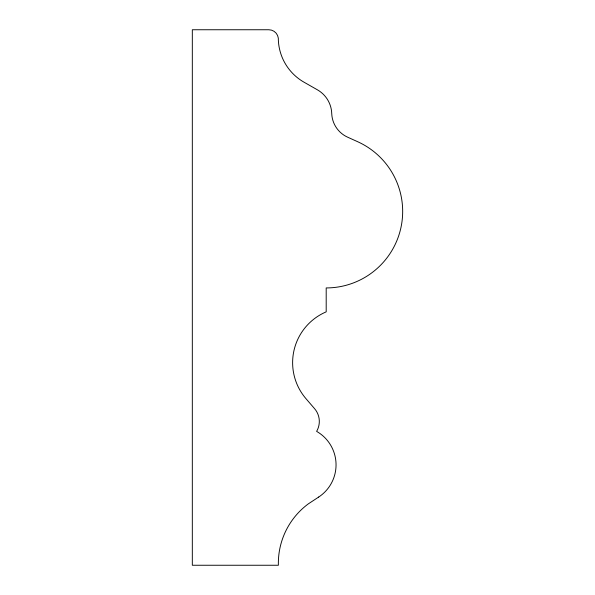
<?xml version="1.0" encoding="UTF-8"?>
<svg xmlns="http://www.w3.org/2000/svg" width="595" height="595" viewBox="0 0 595 595"><rect width="100%" height="100%" fill="white"/><g stroke="black" fill="none" stroke-linecap="round" stroke-linejoin="round"><path stroke-width="0.89" d="M318.689 497.048L308.351 503.846A73.936 73.936 0 0 0 278.378 565.25L192.319 565.25L192.319 29.75L268.814 29.75A9.565 9.565 0 0 1 278.304 38.117A50.962 50.962 0 0 0 304.03 82.199L317.447 89.845A28.352 28.352 0 0 1 331.742 113.757A27.013 27.013 0 0 0 347.629 137.185L357.647 141.707A76.502 76.502 0 0 1 326.194 287.935L326.194 311.847A55.238 55.238 0 0 0 306.009 398.71L314.562 408.646A19.628 19.628 0 0 1 316.629 431.375A38.549 38.549 0 0 1 318.689 497.048"/></g></svg>
